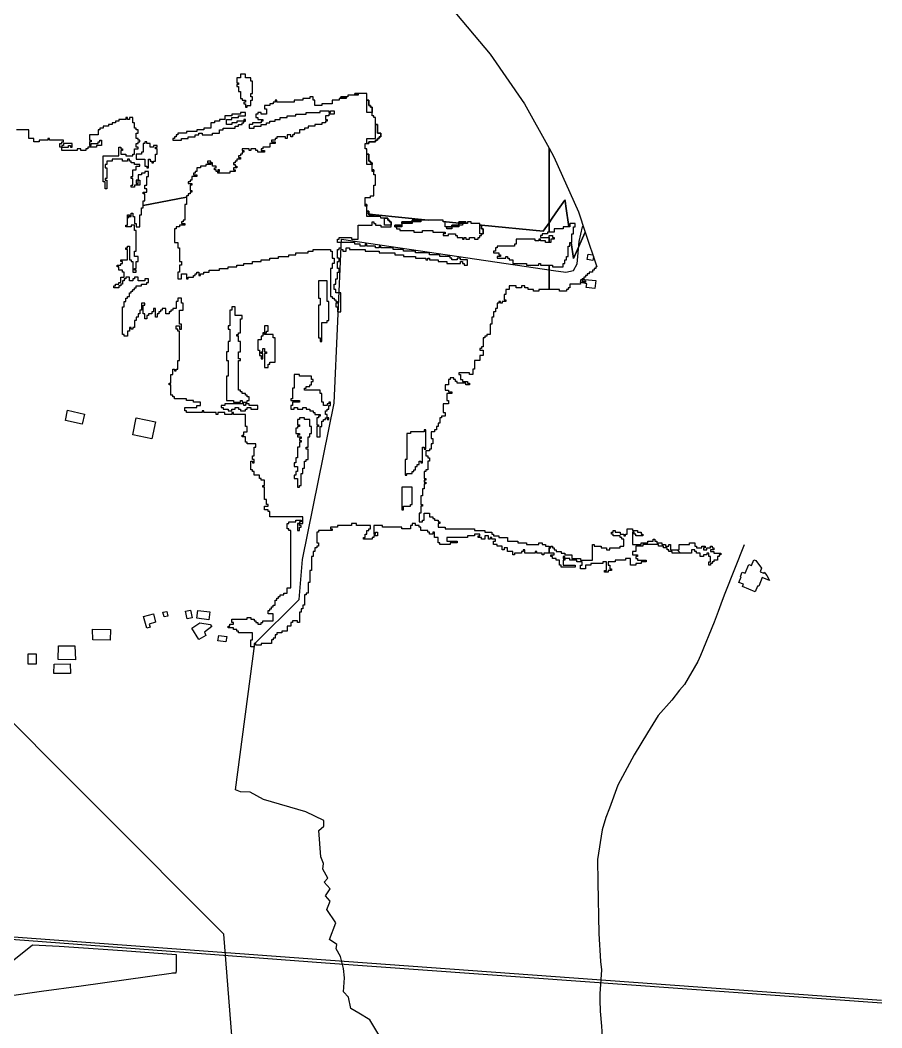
# Model space of a CAD drawing. Header units: metres. Extents: x 553506 to 563855, y 142925 to 150243.
# Drawn here: x 561390 to 562384, y 145597 to 146758 of the extents above; entities that cross this region are included whole.
import ezdxf

# ---------------------------------------------------------------- set-up
doc = ezdxf.new("R2010")
doc.units = ezdxf.units.M
for name, color, linetype in [('C-ANCIENT_WOODLAND', 94, 'Continuous'), ('C-BUILDINGS', 8, 'Continuous'), ('C-FLOOD_ZONE_3', 150, 'Continuous'), ('C-RAILWAYS', 250, 'Continuous'), ('C-ROADS', 33, 'Continuous'), ('C-WATERWAYS', 5, 'Continuous'), ('E-132KV-UGC-ALT', 8, 'Continuous')]:
    doc.layers.add(name, color=color, linetype=linetype)

msp = doc.modelspace()

# ---------------------------------------------------------------- linework, layer by layer
at = {"layer": 'C-ANCIENT_WOODLAND'}
msp.add_lwpolyline([(561378.7988, 145672.1012), (561404.28, 145692.5199), (561435.08, 145690.8199), (561508.08, 145685.8199), (561569.88, 145681.3199), (561569.88, 145674.7199), (561569.8716, 145673.4831), (561569.8034, 145663.474), (561569.7799, 145660.0199), (561567.28, 145659.8199), (561565.68, 145659.8199), (561564.3799, 145659.6199), (561460.28, 145644.9199), (561414.88, 145638.7199), (561377.28, 145633.2199)], dxfattribs=at)
at = {"layer": 'C-BUILDINGS'}
for points in [[(562050.4221, 146481.3633), (562043.9213, 146482.3715), (562044.8487, 146488.667), (562050.4538, 146487.9601), (562051.0909, 146486.0702), (562050.4221, 146481.3633)], [(562052.8563, 146448.9733), (562042.5918, 146450.2412), (562043.4831, 146454.5767), (562036.2228, 146455.9393), (562036.7557, 146459.8851), (562053.777, 146458.3628), (562052.8563, 146448.9733)], [(561442.2666, 146296.9483), (561444.8367, 146308.6377), (561464.3081, 146304.3745), (561461.7308, 146292.696), (561442.2666, 146296.9483)], [(561542.1145, 146275.8448), (561519.961, 146280.2126), (561523.8555, 146299.8239), (561546.0089, 146295.4561), (561542.1145, 146275.8448)], [(562237.6949, 146099.452), (562222.9334, 146105.5639), (562223.9797, 146108.0901), (562218.7642, 146110.2405), (562221.4617, 146116.7367), (562220.4977, 146117.1403), (562222.5627, 146122.1807), (562226.0911, 146120.745), (562230.2392, 146130.9154), (562233.5194, 146129.5832), (562236.2127, 146136.2127), (562238.2846, 146135.3764), (562244.7722, 146126.5525), (562243.1491, 146122.5301), (562247.5907, 146120.7448), (562248.1039, 146122.021), (562250.9011, 146118.2164), (562254.2708, 146112.5051), (562245.672, 146115.9428), (562241.6455, 146105.9098), (562240.4252, 146106.0159), (562237.6949, 146099.452)], [(561546.2056, 146064.2784), (561538.7672, 146062.1747), (561539.8181, 146058.5571), (561536.1023, 146057.5053), (561532.2047, 146071.1396), (561544.0188, 146074.2156), (561546.2056, 146064.2784)], [(561560.4225, 146071.4591), (561556.0468, 146070.4867), (561554.6577, 146075.9636), (561559.3156, 146076.8558), (561560.4225, 146071.4591)], [(561588.35, 146069.4433), (561582.5692, 146068.2264), (561580.6091, 146076.9576), (561586.4748, 146078.3663), (561588.35, 146069.4433)], [(561607.4542, 146067.3283), (561593.7968, 146069.0469), (561595.1105, 146077.9812), (561608.7682, 146076.2514), (561607.4542, 146067.3283)], [(561609.0289, 146061.9574), (561610.9808, 146059.4923), (561602.4679, 146052.8581), (561604.373, 146048.9891), (561596.2604, 146044.5268), (561587.8779, 146057.5415), (561597.2541, 146063.6351), (561609.0289, 146061.9574)], [(561494.0505, 146043.6066), (561473.7734, 146044.0936), (561473.5806, 146056.2416), (561494.4046, 146056.1503), (561494.0505, 146043.6066)], [(561627.3969, 146041.6661), (561618.0739, 146042.7753), (561619.002, 146049.0707), (561628.325, 146047.9615), (561627.3969, 146041.6661)], [(561453.8604, 146021.1966), (561433.9596, 146021.5063), (561434.4027, 146037.236), (561452.978, 146037.263), (561453.8604, 146021.1966)], [(561399.204, 146016.2297), (561399.3697, 146028.0996), (561408.7178, 146027.9703), (561408.5588, 146016.1117), (561399.204, 146016.2297)], [(561447.9873, 146005.1071), (561429.0353, 146005.2686), (561429.2537, 146016.1274), (561447.8165, 146016.3321), (561447.9873, 146005.1071)]]:
    msp.add_lwpolyline(points, close=True, dxfattribs=at)
at = {"layer": 'C-FLOOD_ZONE_3'}
msp.add_lwpolyline([(561887.2456, 146772.469), (561931.9387, 146719.0531), (561971.484, 146661.7217), (562000, 146610.8529), (562000, 146573.4734), (562000, 146524.8838), (561993.1486, 146514.9445), (561922, 146521.9591), (561922, 146522), (561921.5849, 146522), (561920, 146522.1563), (561920, 146524), (561916, 146524), (561910, 146524), (561910, 146526), (561906, 146526), (561906, 146524), (561904, 146524), (561904, 146526), (561896, 146526), (561896, 146524.5224), (561878, 146526.2971), (561878, 146528), (561876, 146528), (561860.7271, 146528), (561800, 146533.9871), (561799.8693, 146534), (561793.2885, 146534.6488), (561792, 146535.3269), (561792, 146538), (561790, 146538), (561790, 146544), (561790, 146546), (561788, 146546), (561788, 146554), (561794, 146554), (561794, 146556), (561798, 146556), (561798, 146568), (561800, 146568), (561800, 146574), (561800, 146580), (561798, 146580), (561798, 146584), (561798, 146586), (561796, 146586), (561796, 146592), (561796, 146594), (561794, 146594), (561794, 146596), (561792, 146596), (561792, 146604), (561790, 146604), (561790, 146610), (561788, 146610), (561788, 146612), (561788, 146614), (561788, 146616), (561790, 146616), (561792, 146616), (561792, 146618), (561800, 146618), (561800, 146620), (561802, 146620), (561802, 146622), (561804, 146622), (561804, 146624), (561806, 146624), (561806, 146628), (561802, 146628), (561802, 146638), (561800, 146638), (561800, 146646), (561798, 146646), (561798, 146648), (561796, 146648), (561796, 146652), (561796, 146658), (561794, 146658), (561794, 146660), (561792, 146660), (561792, 146666), (561790, 146666), (561790, 146672), (561790, 146674), (561784, 146674), (561780, 146674), (561776, 146674), (561776, 146672), (561768, 146672), (561768, 146670), (561766, 146670), (561760, 146670), (561760, 146668), (561758, 146668), (561758, 146666), (561752, 146666), (561750, 146666), (561750, 146662), (561738, 146662), (561738, 146660), (561736, 146660), (561730, 146660), (561730, 146666), (561728, 146666), (561728, 146670), (561724, 146670), (561724, 146668), (561716, 146668), (561716, 146666), (561706, 146666), (561706, 146664), (561686, 146664), (561686, 146666), (561684, 146666), (561684, 146664), (561682, 146664), (561682, 146662), (561680, 146662), (561678, 146662), (561678, 146660), (561674, 146660), (561672, 146660), (561672, 146658), (561672, 146656), (561674, 146656), (561674, 146650), (561668, 146650), (561668, 146652), (561664, 146652), (561664, 146650), (561662, 146650), (561662, 146646), (561664, 146646), (561664, 146644), (561670, 146644), (561670, 146642), (561668, 146642), (561668, 146640), (561658, 146640), (561658, 146638), (561654, 146638), (561654, 146634), (561660, 146634), (561660, 146636), (561668, 146636), (561668, 146638), (561674, 146638), (561674, 146640), (561678, 146640), (561678, 146642), (561684, 146642), (561684, 146644), (561690, 146644), (561690, 146646), (561698, 146646), (561698, 146648), (561708, 146648), (561708, 146650), (561720, 146650), (561720, 146652), (561736, 146652), (561736, 146654), (561746, 146654), (561746, 146652), (561748, 146652), (561748, 146654), (561752, 146654), (561752, 146650), (561746, 146650), (561746, 146648), (561742, 146648), (561742, 146644), (561744, 146644), (561744, 146642), (561742, 146642), (561742, 146640), (561738, 146640), (561738, 146638), (561730, 146638), (561730, 146636), (561722, 146636), (561722, 146634), (561718, 146634), (561718, 146632), (561712, 146632), (561712, 146628), (561706, 146628), (561706, 146626), (561704, 146626), (561704, 146624), (561702, 146624), (561702, 146626), (561698, 146626), (561698, 146622), (561696, 146622), (561696, 146624), (561686, 146624), (561686, 146622), (561684, 146622), (561684, 146620), (561680, 146620), (561680, 146618), (561684, 146618), (561684, 146616), (561678, 146616), (561678, 146612), (561670, 146612), (561670, 146610), (561668, 146610), (561668, 146608), (561672, 146608), (561672, 146606), (561664, 146606), (561664, 146608), (561662, 146608), (561662, 146610), (561656, 146610), (561656, 146608), (561654, 146608), (561654, 146610), (561646, 146610), (561646, 146608), (561648, 146608), (561648, 146606), (561646, 146606), (561646, 146604), (561644, 146604), (561644, 146602), (561642, 146602), (561642, 146600), (561644, 146600), (561644, 146598), (561640, 146598), (561640, 146596), (561638, 146596), (561638, 146594), (561636, 146594), (561636, 146592), (561638, 146592), (561638, 146590), (561640, 146590), (561640, 146588), (561636, 146588), (561636, 146586), (561638, 146586), (561638, 146584), (561632, 146584), (561632, 146582), (561618, 146582), (561618, 146584), (561616, 146584), (561616, 146586), (561614, 146586), (561614, 146588), (561616, 146588), (561616, 146590), (561612, 146590), (561612, 146594), (561610, 146594), (561610, 146592), (561604, 146592), (561604, 146590), (561598, 146590), (561598, 146588), (561594, 146588), (561594, 146584), (561592, 146584), (561592, 146582), (561590, 146582), (561590, 146580), (561594, 146580), (561594, 146578), (561588, 146578), (561588, 146574), (561586, 146574), (561586, 146572), (561584, 146572), (561584, 146570), (561588, 146570), (561588, 146568), (561586, 146568), (561586, 146562), (561588, 146562), (561588, 146560), (561586, 146560), (561586, 146558), (561584, 146558), (561584, 146556), (561582, 146556), (561582, 146554.3156), (561532, 146544.7931), (561532, 146546), (561532, 146550), (561534, 146550), (561534, 146558), (561532, 146558), (561532, 146560), (561536, 146560), (561536, 146564), (561534, 146564), (561534, 146568), (561536, 146568), (561536, 146578), (561538, 146578), (561538, 146584), (561534, 146584), (561534, 146582), (561530, 146582), (561530, 146580), (561526, 146580), (561526, 146574), (561528, 146574), (561528, 146568), (561522, 146568), (561522, 146566), (561518, 146566), (561518, 146568), (561520, 146568), (561520, 146576), (561518, 146576), (561518, 146578), (561520, 146578), (561520, 146586), (561524, 146586), (561524, 146590), (561528, 146590), (561528, 146592), (561522, 146592), (561522, 146594), (561518, 146594), (561518, 146596), (561516, 146596), (561516, 146598), (561514, 146598), (561514, 146596), (561508, 146596), (561508, 146598), (561496, 146598), (561496, 146596), (561490, 146596), (561490, 146592), (561488, 146592), (561488, 146588), (561490, 146588), (561490, 146576), (561488, 146576), (561488, 146574), (561490, 146574), (561490, 146564), (561488, 146564), (561488, 146572), (561486, 146572), (561486, 146602), (561504, 146602), (561504, 146612), (561506, 146612), (561506, 146610), (561508, 146610), (561508, 146608), (561506, 146608), (561506, 146604), (561512, 146604), (561512, 146602), (561520, 146602), (561520, 146604), (561522, 146604), (561522, 146610), (561526, 146610), (561526, 146612), (561524, 146612), (561524, 146616), (561526, 146616), (561526, 146618), (561528, 146618), (561528, 146620), (561526, 146620), (561526, 146622), (561524, 146622), (561524, 146628), (561526, 146628), (561526, 146632), (561524, 146632), (561524, 146634), (561522, 146634), (561522, 146640), (561520, 146640), (561520, 146642), (561520, 146646), (561516, 146646), (561516, 146644), (561514, 146644), (561514, 146646), (561512, 146646), (561512, 146644), (561504, 146644), (561504, 146642), (561500, 146642), (561500, 146640), (561496, 146640), (561496, 146638), (561492, 146638), (561492, 146636), (561486, 146636), (561486, 146634), (561482, 146634), (561482, 146632), (561480, 146632), (561480, 146626), (561470, 146626), (561470, 146622), (561470, 146620), (561472, 146620), (561472, 146618), (561470, 146618), (561470, 146614), (561472, 146614), (561472, 146616), (561480, 146616), (561480, 146618), (561482, 146618), (561482, 146620), (561484, 146620), (561484, 146614), (561478, 146614), (561478, 146612), (561468, 146612), (561468, 146610), (561466, 146610), (561466, 146608), (561460, 146608), (561460, 146610), (561456, 146610), (561456, 146608), (561438, 146608), (561438, 146612), (561436, 146612), (561436, 146616), (561438, 146616), (561438, 146618), (561440, 146618), (561440, 146620), (561424, 146620), (561424, 146622), (561422, 146622), (561422, 146620), (561418, 146620), (561412, 146620), (561412, 146618), (561408, 146618), (561406, 146618), (561406, 146622), (561400, 146622), (561400, 146630), (561400, 146632), (561392, 146632), (561386, 146632)], dxfattribs=at)
for points in [[(561652, 146658), (561652, 146660), (561656, 146660), (561656, 146666), (561658, 146666), (561658, 146670), (561656, 146670), (561656, 146674), (561658, 146674), (561658, 146688), (561656, 146688), (561656, 146692), (561654, 146692), (561650, 146692), (561650, 146696), (561644, 146696), (561644, 146694), (561644, 146692), (561640, 146692), (561640, 146686), (561642, 146686), (561642, 146684), (561640, 146684), (561640, 146682), (561642, 146682), (561642, 146676), (561644, 146676), (561644, 146674), (561644, 146668), (561646, 146668), (561646, 146666), (561650, 146666), (561650, 146664), (561648, 146664), (561648, 146662), (561650, 146662), (561650, 146658), (561652, 146658)], [(561776, 146672), (561776, 146674), (561780, 146674), (561780, 146672), (561776, 146672)], [(561760, 146670), (561766, 146670), (561766, 146668), (561760, 146668), (561760, 146670)], [(561790, 146652), (561790, 146666), (561792, 146666), (561792, 146660), (561794, 146660), (561794, 146658), (561796, 146658), (561796, 146652), (561790, 146652)], [(561582, 146630), (561582, 146628), (561572, 146628), (561572, 146626), (561570, 146626), (561570, 146624), (561568, 146624), (561568, 146622), (561566, 146622), (561566, 146620), (561576, 146620), (561576, 146622), (561584, 146622), (561584, 146624), (561592, 146624), (561592, 146626), (561596, 146626), (561596, 146628), (561600, 146628), (561600, 146626), (561612, 146626), (561612, 146628), (561620, 146628), (561620, 146632), (561624, 146632), (561624, 146634), (561638, 146634), (561638, 146636), (561642, 146636), (561642, 146638), (561646, 146638), (561646, 146640), (561648, 146640), (561648, 146642), (561640, 146642), (561640, 146640), (561634, 146640), (561634, 146638), (561628, 146638), (561628, 146644), (561634, 146644), (561634, 146646), (561642, 146646), (561642, 146648), (561650, 146648), (561650, 146652), (561648, 146652), (561644, 146652), (561644, 146650), (561640, 146650), (561634, 146650), (561634, 146648), (561626, 146648), (561626, 146646), (561626, 146644), (561622, 146644), (561620, 146644), (561620, 146642), (561618, 146642), (561614, 146642), (561614, 146640), (561610, 146640), (561610, 146634), (561602, 146634), (561602, 146632), (561594, 146632), (561594, 146630), (561582, 146630)], [(561650, 146642), (561650, 146644), (561648, 146644), (561648, 146642), (561650, 146642)], [(561804, 146624), (561804, 146622), (561802, 146622), (561802, 146620), (561800, 146620), (561800, 146618), (561792, 146618), (561792, 146616), (561790, 146616), (561790, 146622), (561800, 146622), (561800, 146638), (561802, 146638), (561802, 146628), (561806, 146628), (561806, 146624), (561804, 146624)], [(561446, 146612), (561446, 146614), (561448, 146614), (561448, 146612), (561450, 146612), (561450, 146616), (561440, 146616), (561440, 146614), (561438, 146614), (561438, 146612), (561446, 146612)], [(561546, 146596), (561546, 146604), (561548, 146604), (561548, 146610), (561546, 146610), (561546, 146612), (561548, 146612), (561548, 146614), (561544, 146614), (561544, 146612), (561540, 146612), (561540, 146616), (561536, 146616), (561536, 146618), (561534, 146618), (561534, 146616), (561532, 146616), (561532, 146606), (561530, 146606), (561530, 146604), (561524, 146604), (561524, 146598), (561534, 146598), (561534, 146590), (561536, 146590), (561536, 146588), (561538, 146588), (561538, 146598), (561540, 146598), (561540, 146596), (561542, 146596), (561542, 146594), (561544, 146594), (561544, 146596), (561546, 146596)], [(561794, 146594), (561796, 146594), (561796, 146592), (561790, 146592), (561790, 146604), (561792, 146604), (561792, 146596), (561794, 146596), (561794, 146594)], [(562028.2395, 146483.4336), (562025.5079, 146502), (562026, 146502), (562026, 146512), (562028, 146512), (562028, 146520), (562030, 146520), (562030, 146524), (562024, 146524), (562024, 146520), (562022.8595, 146520), (562019.3285, 146544), (562018.4457, 146550), (562018.2465, 146551.3539), (562018, 146550.9963), (562010.42, 146540), (562003.5267, 146530), (562000, 146524.8838), (562000, 146573.4734), (562000, 146610.8529), (562005.5406, 146600.9692), (562033.8148, 146537.3195), (562041.7231, 146513.8597), (562028.2395, 146483.4336)], [(561610, 146596), (561606, 146596), (561606, 146594), (561610, 146594), (561610, 146596)], [(561620, 146584), (561620, 146586), (561618, 146586), (561618, 146584), (561620, 146584)], [(561796, 146584), (561796, 146586), (561798, 146586), (561798, 146584), (561796, 146584)], [(561524, 146574), (561524, 146570), (561526, 146570), (561526, 146574), (561524, 146574)], [(561674, 146194), (561672, 146194), (561672, 146198), (561676, 146198), (561676, 146200), (561674, 146200), (561674, 146206), (561672, 146206), (561672, 146220), (561670, 146220), (561670, 146222), (561672, 146222), (561672, 146228), (561670, 146228), (561668, 146228), (561668, 146230), (561666, 146230), (561666, 146234), (561660, 146234), (561660, 146238), (561658, 146238), (561658, 146240), (561656, 146240), (561656, 146248), (561656, 146250), (561658, 146250), (561658, 146248), (561660, 146248), (561660, 146252), (561658, 146252), (561658, 146256), (561660, 146256), (561660, 146266), (561662, 146266), (561662, 146268), (561662, 146270), (561658, 146270), (561656, 146270), (561654, 146270), (561652, 146270), (561652, 146272), (561650, 146272), (561650, 146274), (561650, 146278), (561648, 146278), (561646, 146278), (561646, 146280), (561648, 146280), (561648, 146284), (561652, 146284), (561652, 146290), (561650, 146290), (561650, 146292), (561650, 146302), (561650, 146304), (561636, 146304), (561636, 146306), (561634, 146306), (561634, 146304), (561626, 146304), (561626, 146306), (561622, 146306), (561618, 146306), (561618, 146304), (561616, 146304), (561616, 146306), (561602, 146306), (561602, 146308), (561600, 146308), (561600, 146306), (561582, 146306), (561582, 146308), (561580, 146308), (561580, 146312), (561594, 146312), (561594, 146314), (561598, 146314), (561598, 146318), (561590, 146318), (561590, 146320), (561582, 146320), (561582, 146322), (561568, 146322), (561568, 146324), (561566, 146324), (561566, 146326), (561564, 146326), (561564, 146338), (561562, 146338), (561562, 146340), (561564, 146340), (561564, 146350), (561566, 146350), (561566, 146356), (561568, 146356), (561568, 146354), (561570, 146354), (561570, 146356), (561572, 146356), (561572, 146366), (561574, 146366), (561574, 146380), (561574, 146400), (561572, 146400), (561572, 146402), (561570, 146402), (561570, 146406), (561572, 146406), (561574, 146406), (561574, 146402), (561576, 146402), (561576, 146408), (561574, 146408), (561574, 146410), (561574, 146424), (561576, 146424), (561578, 146424), (561578, 146426), (561578, 146432), (561576, 146432), (561576, 146434), (561576, 146438), (561572, 146438), (561572, 146436), (561572, 146434), (561570, 146434), (561570, 146432), (561570, 146426), (561566, 146426), (561566, 146424), (561564, 146424), (561564, 146422), (561562, 146422), (561562, 146420), (561558, 146420), (561558, 146426), (561554, 146426), (561554, 146424), (561552, 146424), (561552, 146422), (561550, 146422), (561550, 146420), (561548, 146420), (561548, 146416), (561546, 146416), (561546, 146426), (561544, 146426), (561544, 146422), (561542, 146422), (561542, 146420), (561538, 146420), (561538, 146418), (561536, 146418), (561536, 146414), (561534, 146414), (561534, 146420), (561532, 146420), (561532, 146430), (561534, 146430), (561534, 146432), (561530, 146432), (561530, 146424), (561528, 146424), (561528, 146422), (561528, 146420), (561526, 146420), (561526, 146418), (561526, 146416), (561524, 146416), (561524, 146414), (561524, 146412), (561522, 146412), (561522, 146410), (561522, 146408), (561522, 146406), (561522, 146404), (561520, 146404), (561520, 146402), (561518, 146402), (561518, 146404), (561516, 146404), (561516, 146400), (561514, 146400), (561514, 146396), (561514, 146394), (561510, 146394), (561510, 146396), (561508, 146396), (561508, 146398), (561508, 146400), (561508, 146414), (561508, 146418), (561508, 146428), (561510, 146428), (561510, 146434), (561512, 146434), (561512, 146436), (561512, 146438), (561514, 146438), (561514, 146440), (561516, 146440), (561516, 146444), (561518, 146444), (561518, 146446), (561520, 146446), (561520, 146448), (561522, 146448), (561522, 146450), (561524, 146450), (561524, 146452), (561530, 146452), (561530, 146454), (561536, 146454), (561536, 146456), (561538, 146456), (561538, 146460), (561534, 146460), (561534, 146458), (561526, 146458), (561526, 146462), (561522, 146462), (561522, 146460), (561520, 146460), (561520, 146458), (561516, 146458), (561516, 146462), (561512, 146462), (561512, 146460), (561510, 146460), (561510, 146458), (561508, 146458), (561508, 146454), (561506, 146454), (561506, 146452), (561504, 146452), (561504, 146450), (561498, 146450), (561498, 146452), (561500, 146452), (561500, 146454), (561504, 146454), (561504, 146456), (561506, 146456), (561506, 146462), (561510, 146462), (561510, 146468), (561508, 146468), (561508, 146470), (561504, 146470), (561504, 146474), (561502, 146474), (561502, 146476), (561506, 146476), (561506, 146478), (561508, 146478), (561508, 146480), (561506, 146480), (561506, 146482), (561514, 146482), (561514, 146494), (561512, 146494), (561512, 146496), (561514, 146496), (561514, 146498), (561516, 146498), (561516, 146496), (561516, 146482), (561518, 146482), (561518, 146480), (561520, 146480), (561520, 146468), (561524, 146468), (561524, 146470), (561522, 146470), (561522, 146472), (561524, 146472), (561524, 146480), (561526, 146480), (561526, 146486), (561522, 146486), (561522, 146492), (561524, 146492), (561524, 146494), (561524, 146502), (561524, 146504), (561524, 146514), (561524, 146516), (561522, 146516), (561522, 146522), (561518, 146522), (561518, 146520), (561512, 146520), (561512, 146522), (561514, 146522), (561514, 146524), (561514, 146530.206), (561516, 146532.6291), (561516, 146532), (561518, 146532), (561518, 146535.0522), (561518.7823, 146536), (561520, 146536), (561520, 146532), (561522, 146532), (561522, 146530), (561522, 146524), (561524, 146524), (561524, 146520), (561526, 146520), (561528, 146520), (561528, 146524), (561528, 146534), (561530, 146534), (561530, 146542), (561532, 146542), (561532, 146544.7931), (561582, 146554.3156), (561582, 146546), (561580, 146546), (561580, 146528), (561578, 146528), (561578, 146526), (561576, 146526), (561576, 146524), (561580, 146524), (561580, 146522), (561576, 146522), (561574, 146522), (561574, 146520), (561570, 146520), (561570, 146518), (561568, 146518), (561568, 146502), (561572, 146502), (561572, 146496), (561574, 146496), (561574, 146480), (561576, 146480), (561576, 146476), (561574, 146476), (561574, 146468), (561572, 146468), (561572, 146460), (561576, 146460), (561576, 146466), (561580, 146466), (561582, 146466), (561582, 146462), (561582, 146460), (561584, 146460), (561584, 146462), (561588, 146462), (561590, 146462), (561590, 146464), (561592, 146464), (561592, 146466), (561594, 146466), (561594, 146468), (561596, 146468), (561596, 146464), (561598, 146464), (561598, 146466), (561600, 146466), (561602, 146466), (561602, 146468), (561604, 146468), (561606, 146468), (561608, 146468), (561608, 146470), (561618, 146470), (561620, 146470), (561620, 146472), (561628, 146472), (561630, 146472), (561630, 146474), (561632, 146474), (561640, 146474), (561640, 146476), (561642, 146476), (561648, 146476), (561648, 146478), (561658, 146478), (561658, 146480), (561664, 146480), (561666, 146480), (561668, 146480), (561668, 146482), (561674, 146482), (561678, 146482), (561678, 146484), (561686, 146484), (561688, 146484), (561688, 146486), (561698, 146486), (561700, 146486), (561700, 146488), (561706, 146488), (561708, 146488), (561708, 146490), (561712, 146490), (561714, 146490), (561720, 146490), (561722, 146490), (561722, 146492), (561726, 146492), (561728, 146492), (561728, 146494), (561748, 146494), (561748, 146492), (561750, 146492), (561750, 146486), (561750, 146484), (561752, 146484), (561752, 146478), (561750, 146478), (561750, 146472), (561748, 146472), (561748, 146440), (561750, 146440), (561750, 146438), (561752, 146438), (561752, 146436), (561754, 146436), (561754, 146434), (561756, 146434), (561756, 146432), (561754, 146432), (561754, 146430), (561754, 146428), (561756, 146428), (561756, 146422), (561758, 146422), (561760, 146422), (561760, 146424), (561760, 146444), (561754, 146444), (561754, 146448), (561752, 146448), (561752, 146454), (561754, 146454), (561754, 146460), (561756, 146460), (561756, 146468), (561758, 146468), (561758, 146472), (561756, 146472), (561756, 146480), (561758, 146480), (561758, 146484), (561756, 146484), (561756, 146494), (561758, 146494), (561758, 146496), (561760, 146496), (561760, 146494), (561762, 146494), (561762, 146492), (561766, 146492), (561766, 146496), (561770, 146496), (561770, 146494), (561774, 146494), (561788, 146494), (561788, 146492), (561804, 146492), (561804, 146490), (561806, 146490), (561818, 146490), (561822, 146490), (561822, 146488), (561828, 146488), (561830, 146488), (561832, 146488), (561832, 146486), (561834, 146486), (561844, 146486), (561846, 146486), (561846, 146484), (561858, 146484), (561858, 146482), (561860, 146482), (561860, 146484), (561862, 146484), (561862, 146482), (561864, 146482), (561866, 146482), (561868, 146482), (561872, 146482), (561872, 146480), (561882, 146480), (561882, 146478), (561898, 146478), (561898, 146480), (561900, 146480), (561900, 146478), (561902, 146478), (561902, 146476), (561906, 146476), (561906, 146482), (561898, 146482), (561898, 146484), (561894, 146484), (561894, 146482), (561888, 146482), (561888, 146484), (561886, 146484), (561886, 146486), (561874, 146486), (561874, 146488), (561868, 146488), (561862, 146488), (561862, 146490), (561846, 146490), (561846, 146492), (561832, 146492), (561832, 146494), (561828, 146494), (561820, 146494), (561820, 146496), (561806, 146496), (561806, 146498), (561804, 146498), (561804, 146496), (561800, 146496), (561800, 146498), (561790, 146498), (561790, 146500), (561788, 146500), (561788, 146498), (561782, 146498), (561782, 146500), (561776, 146500), (561776, 146502), (561756, 146502), (561756, 146506), (561758, 146506), (561758, 146508), (561772, 146508), (561772, 146506), (561780, 146506), (561780, 146518), (561780, 146522), (561796, 146522), (561796, 146526), (561798, 146526), (561798, 146524), (561800, 146524), (561800, 146522), (561802, 146522), (561804, 146522), (561806, 146522), (561806, 146520), (561810, 146520), (561812, 146520), (561818, 146520), (561818, 146522), (561818, 146526), (561816, 146526), (561816, 146528), (561814, 146528), (561814, 146530), (561810, 146530), (561806, 146530), (561806, 146532), (561804, 146532), (561800, 146532), (561798, 146532), (561798, 146534), (561792, 146534), (561792, 146535.3269), (561793.2885, 146534.6488), (561799.8693, 146534), (561800, 146533.9871), (561860.7271, 146528), (561852, 146528), (561842, 146528), (561842, 146526), (561830, 146526), (561830, 146524), (561830, 146522), (561822, 146522), (561822, 146520), (561824, 146520), (561824, 146518), (561828, 146518), (561828, 146516), (561830, 146516), (561844, 146516), (561844, 146514), (561854, 146514), (561854, 146516), (561866, 146516), (561866, 146514), (561880, 146514), (561880, 146512), (561878, 146512), (561878, 146510), (561880, 146510), (561882, 146510), (561884, 146510), (561884, 146512), (561886, 146512), (561892, 146512), (561892, 146510), (561894, 146510), (561894, 146508), (561900, 146508), (561900, 146506), (561902, 146506), (561902, 146508), (561904, 146508), (561904, 146506), (561908, 146506), (561908, 146508), (561914, 146508), (561914, 146506), (561918, 146506), (561918, 146508), (561920, 146508), (561920, 146510), (561922, 146510), (561922, 146512), (561924, 146512), (561924, 146518), (561922, 146518), (561922, 146521.9591), (561993.1486, 146514.9445), (562000, 146524.8838), (562000, 146516), (562000, 146514), (561998, 146514), (561998, 146512), (561994, 146512), (561992, 146512), (561992, 146510), (561990, 146510), (561990, 146508), (562000, 146508), (562000, 146502), (561996, 146502), (561996, 146504), (561990, 146504), (561990, 146506), (561988, 146506), (561988, 146504), (561984, 146504), (561984, 146506), (561962, 146506), (561962, 146500), (561960, 146500), (561960, 146498), (561940, 146498), (561940, 146496), (561938, 146496), (561938, 146492), (561936, 146492), (561936, 146490), (561942, 146490), (561942, 146488), (561944, 146488), (561944, 146486), (561940, 146486), (561940, 146484), (561950, 146484), (561950, 146486), (561952, 146486), (561952, 146484), (561954, 146484), (561954, 146482), (561958, 146482), (561958, 146478), (561974, 146478), (561974, 146476), (561988, 146476), (561988, 146478), (561990, 146478), (561990, 146476), (562000, 146476), (562000, 146448), (561988, 146448), (561988, 146446), (561982, 146446), (561982, 146448), (561976, 146448), (561976, 146450), (561972, 146450), (561972, 146452), (561968, 146452), (561968, 146450), (561962, 146450), (561962, 146452), (561954, 146452), (561954, 146448), (561950, 146448), (561950, 146442), (561948, 146442), (561948, 146436), (561950, 146436), (561950, 146434), (561946, 146434), (561946, 146432), (561944, 146432), (561944, 146434), (561942, 146434), (561942, 146432), (561940, 146432), (561940, 146426), (561938, 146426), (561938, 146422), (561936, 146422), (561936, 146416), (561934, 146416), (561934, 146408), (561932, 146408), (561932, 146396), (561928, 146396), (561928, 146394), (561926, 146394), (561926, 146392), (561924, 146392), (561924, 146382), (561922, 146382), (561922, 146380), (561920, 146380), (561920, 146378), (561924, 146378), (561924, 146372), (561920, 146372), (561920, 146366), (561914, 146366), (561914, 146356), (561912, 146356), (561912, 146350), (561908, 146350), (561908, 146352), (561896, 146352), (561896, 146350), (561898, 146350), (561898, 146344), (561900, 146344), (561900, 146342), (561906, 146342), (561906, 146340), (561908, 146340), (561908, 146338), (561904, 146338), (561904, 146340), (561894, 146340), (561894, 146342), (561892, 146342), (561892, 146344), (561890, 146344), (561890, 146346), (561886, 146346), (561886, 146344), (561884, 146344), (561884, 146338), (561880, 146338), (561880, 146332), (561884, 146332), (561884, 146330), (561888, 146330), (561888, 146328), (561882, 146328), (561882, 146320), (561884, 146320), (561884, 146316), (561880, 146316), (561878, 146316), (561878, 146314), (561878, 146306), (561880, 146306), (561880, 146302), (561876, 146302), (561876, 146300), (561874, 146300), (561874, 146294), (561872, 146294), (561872, 146290), (561870, 146290), (561870, 146286), (561868, 146286), (561868, 146284), (561864, 146284), (561864, 146276), (561866, 146276), (561866, 146270), (561864, 146270), (561864, 146264), (561862, 146264), (561862, 146262), (561860, 146262), (561858, 146262), (561858, 146260), (561858, 146256), (561860, 146256), (561860, 146254), (561862, 146254), (561862, 146250), (561860, 146250), (561860, 146242), (561860, 146240), (561858, 146240), (561858, 146238), (561856, 146238), (561856, 146230), (561858, 146230), (561858, 146228), (561856, 146228), (561856, 146226), (561858, 146226), (561858, 146224), (561856, 146224), (561856, 146222), (561856, 146218), (561854, 146218), (561854, 146210), (561852, 146210), (561852, 146200), (561854, 146200), (561854, 146198), (561852, 146198), (561852, 146190), (561850, 146190), (561850, 146188), (561850, 146180), (561854, 146180), (561854, 146182), (561856, 146182), (561856, 146190), (561862, 146190), (561862, 146186), (561866, 146186), (561866, 146184), (561868, 146184), (561868, 146182), (561872, 146182), (561872, 146180), (561874, 146180), (561874, 146178), (561872, 146178), (561872, 146174), (561880, 146174), (561880, 146172), (561886, 146172), (561914, 146172), (561914, 146170), (561926, 146170), (561926, 146168), (561934, 146168), (561934, 146166), (561936, 146166), (561936, 146164), (561942, 146164), (561942, 146162), (561952, 146162), (561952, 146158), (561964, 146158), (561964, 146156), (561974, 146156), (561974, 146154), (561988, 146154), (561988, 146156), (561992, 146156), (561992, 146154), (561996, 146154), (561996, 146152), (562000, 146152), (562000, 146150), (562000, 146144), (561994, 146144), (561994, 146142), (561992, 146142), (561992, 146144), (561986, 146144), (561986, 146146), (561984, 146146), (561984, 146144), (561972, 146144), (561972, 146146), (561972, 146148), (561970, 146148), (561970, 146146), (561968, 146146), (561968, 146144), (561960, 146144), (561960, 146142), (561958, 146142), (561958, 146146), (561952, 146146), (561952, 146150), (561948, 146150), (561948, 146148), (561946, 146148), (561946, 146150), (561946, 146152), (561944, 146152), (561940, 146152), (561940, 146154), (561936, 146154), (561936, 146158), (561938, 146158), (561938, 146160), (561934, 146160), (561934, 146162), (561932, 146162), (561932, 146160), (561930, 146160), (561930, 146164), (561926, 146164), (561926, 146160), (561922, 146160), (561922, 146162), (561920, 146162), (561918, 146162), (561918, 146164), (561920, 146164), (561920, 146166), (561914, 146166), (561914, 146164), (561906, 146164), (561906, 146162), (561882, 146162), (561882, 146158), (561894, 146158), (561894, 146156), (561892, 146156), (561886, 146156), (561886, 146154), (561874, 146154), (561874, 146156), (561872, 146156), (561872, 146162), (561868, 146162), (561868, 146168), (561866, 146168), (561866, 146166), (561862, 146166), (561862, 146168), (561860, 146168), (561860, 146170), (561852, 146170), (561852, 146174), (561850, 146174), (561850, 146176), (561846, 146176), (561846, 146178), (561842, 146178), (561842, 146176), (561840, 146176), (561840, 146172), (561830, 146172), (561830, 146174), (561828, 146174), (561826, 146174), (561808, 146174), (561808, 146176), (561798, 146176), (561798, 146166), (561800, 146166), (561800, 146168), (561802, 146168), (561802, 146164), (561800, 146164), (561798, 146164), (561798, 146162), (561796, 146162), (561796, 146160), (561794, 146160), (561786, 146160), (561786, 146162), (561788, 146162), (561788, 146166), (561790, 146166), (561790, 146170), (561792, 146170), (561792, 146172), (561794, 146172), (561794, 146176), (561778, 146176), (561778, 146178), (561772, 146178), (561772, 146176), (561756, 146176), (561756, 146174), (561748, 146174), (561748, 146172), (561750, 146172), (561750, 146170), (561734, 146170), (561734, 146168), (561732, 146168), (561732, 146156), (561734, 146156), (561734, 146152), (561732, 146152), (561732, 146150), (561730, 146150), (561730, 146146), (561728, 146146), (561728, 146140), (561726, 146140), (561726, 146124), (561724, 146124), (561724, 146110), (561722, 146110), (561722, 146098), (561720, 146098), (561720, 146096), (561718, 146096), (561718, 146084), (561716, 146084), (561716, 146080), (561714, 146080), (561714, 146076), (561712, 146076), (561712, 146064), (561710, 146064), (561710, 146066), (561704, 146066), (561704, 146064), (561702, 146064), (561702, 146060), (561698, 146060), (561698, 146054), (561692, 146054), (561692, 146052), (561686, 146052), (561686, 146050), (561684, 146050), (561684, 146046), (561682, 146046), (561682, 146044), (561680, 146044), (561680, 146040), (561668, 146040), (561668, 146038), (561662, 146038), (561662, 146040), (561660, 146040), (561660, 146036), (561656, 146036), (561656, 146038), (561656, 146044), (561658, 146044), (561658, 146052), (561656, 146052), (561642, 146052), (561642, 146054), (561640, 146054), (561640, 146056), (561636, 146056), (561636, 146058), (561630, 146058), (561630, 146060), (561632, 146060), (561632, 146062), (561636, 146062), (561636, 146064), (561634, 146064), (561634, 146068), (561652, 146068), (561652, 146070), (561656, 146070), (561656, 146068), (561658, 146068), (561660, 146068), (561660, 146066), (561662, 146066), (561662, 146064), (561664, 146064), (561664, 146062), (561668, 146062), (561668, 146064), (561670, 146064), (561670, 146066), (561676, 146066), (561682, 146066), (561682, 146074), (561676, 146074), (561676, 146076), (561676, 146078), (561678, 146078), (561678, 146080), (561680, 146080), (561680, 146082), (561682, 146082), (561682, 146084), (561684, 146084), (561684, 146090), (561686, 146090), (561686, 146092), (561688, 146092), (561688, 146094), (561690, 146094), (561690, 146096), (561694, 146096), (561694, 146098), (561698, 146098), (561698, 146104), (561702, 146104), (561702, 146160), (561702, 146162), (561702, 146170), (561700, 146170), (561700, 146172), (561698, 146172), (561698, 146178), (561700, 146178), (561700, 146180), (561708, 146180), (561708, 146182), (561714, 146182), (561714, 146180), (561712, 146180), (561712, 146178), (561716, 146178), (561716, 146186), (561692, 146186), (561678, 146186), (561678, 146192), (561676, 146192), (561676, 146194), (561674, 146194)], [(561788, 146544), (561788, 146546), (561790, 146546), (561790, 146544), (561788, 146544)], [(562010.42, 146540), (562018, 146550.9963), (562018.2465, 146551.3539), (562018.4457, 146550), (562019.3285, 146544), (562022.8595, 146520), (562016, 146520), (562016, 146518), (562008, 146518), (562006, 146518), (562006, 146516), (562006, 146514), (562000, 146514), (562000, 146516), (562000, 146524.8838), (562003.5267, 146530), (562010.42, 146540)], [(561516, 146534), (561516, 146532.6291), (561514, 146530.206), (561514, 146534), (561516, 146534)], [(561518.7823, 146536), (561518, 146535.0522), (561518, 146536), (561518.7823, 146536)], [(561792, 146538), (561792, 146535.3269), (561790, 146536.3793), (561790, 146538), (561792, 146538)], [(561798, 146534), (561798, 146532), (561790, 146532), (561790, 146536.3793), (561792, 146535.3269), (561792, 146534), (561798, 146534)], [(561816, 146526), (561818, 146526), (561818, 146522), (561812, 146522), (561810, 146522), (561810, 146530), (561814, 146530), (561814, 146528), (561816, 146528), (561816, 146526)], [(561822, 146522), (561830, 146522), (561830, 146520), (561824, 146520), (561822, 146520), (561822, 146522)], [(561842, 146524), (561830, 146524), (561830, 146526), (561842, 146526), (561842, 146524)], [(561852, 146526), (561842, 146526), (561842, 146528), (561852, 146528), (561852, 146526)], [(561896, 146524.5224), (561896, 146522), (561888, 146522), (561888, 146520), (561882, 146520), (561880, 146520), (561880, 146522), (561880, 146526), (561878, 146526), (561878, 146526.2971), (561896, 146524.5224)], [(561888, 146522), (561896, 146522), (561896, 146520), (561888, 146520), (561888, 146522)], [(561901.2989, 146524), (561896, 146524.5224), (561896, 146526), (561904, 146526), (561904, 146524), (561901.2989, 146524)], [(561900, 146522), (561896, 146522), (561896, 146524.5224), (561901.2989, 146524), (561900, 146524), (561900, 146522)], [(561920, 146522.1563), (561921.5849, 146522), (561920, 146522), (561920, 146522.1563)], [(561922, 146521.9591), (561922, 146518), (561924, 146518), (561924, 146512), (561922, 146512), (561920, 146512), (561920, 146522), (561921.5849, 146522), (561922, 146521.9591)], [(561922, 146522), (561922, 146521.9591), (561921.5849, 146522), (561922, 146522)], [(561888, 146518), (561882, 146518), (561882, 146520), (561888, 146520), (561888, 146518)], [(562052, 146472), (562052, 146470), (562050, 146470), (562050, 146468), (562046, 146468), (562046, 146466), (562044, 146466), (562044, 146464), (562042, 146464), (562042, 146462), (562040, 146462), (562040, 146460), (562038, 146460), (562038, 146458), (562042, 146458), (562042, 146456), (562036, 146456), (562036, 146454), (562030, 146454), (562024, 146454), (562024, 146450), (562022, 146450), (562022, 146448), (562020, 146448), (562020, 146446), (562012, 146446), (562012, 146448), (562000, 146448), (562000, 146476), (562004, 146476), (562004, 146474), (562016, 146474), (562016, 146478), (562018, 146478), (562018, 146482), (562020, 146482), (562020, 146486), (562022, 146486), (562022, 146498), (562024, 146498), (562024, 146502), (562025.5079, 146502), (562028.2395, 146483.4336), (562041.7231, 146513.8597), (562055.1598, 146474), (562054, 146474), (562054, 146472), (562052, 146472)], [(562002, 146502), (562000, 146502), (562000, 146508), (562000, 146510), (562004, 146510), (562004, 146508), (562006, 146508), (562006, 146506), (562002, 146506), (562002, 146502)], [(561734, 146438), (561736, 146438), (561736, 146430), (561734, 146430), (561734, 146392), (561736, 146392), (561736, 146388), (561738, 146388), (561738, 146410), (561744, 146410), (561744, 146412), (561746, 146412), (561746, 146434), (561744, 146434), (561744, 146458), (561734, 146458), (561734, 146438)], [(561636, 146318), (561644, 146318), (561644, 146320), (561646, 146320), (561646, 146318), (561652, 146318), (561652, 146320), (561654, 146320), (561654, 146324), (561652, 146324), (561652, 146326), (561650, 146326), (561650, 146328), (561646, 146328), (561646, 146330), (561644, 146330), (561644, 146332), (561642, 146332), (561642, 146366), (561644, 146366), (561644, 146368), (561642, 146368), (561642, 146376), (561644, 146376), (561644, 146388), (561642, 146388), (561642, 146394), (561640, 146394), (561640, 146396), (561642, 146396), (561642, 146398), (561644, 146398), (561644, 146414), (561646, 146414), (561646, 146418), (561638, 146418), (561638, 146428), (561634, 146428), (561634, 146424), (561632, 146424), (561632, 146406), (561630, 146406), (561630, 146402), (561632, 146402), (561632, 146388), (561630, 146388), (561630, 146376), (561628, 146376), (561628, 146366), (561630, 146366), (561630, 146348), (561628, 146348), (561628, 146320), (561636, 146320), (561636, 146318)], [(561674, 146398), (561674, 146400), (561676, 146400), (561676, 146406), (561672, 146406), (561672, 146398), (561674, 146398)], [(561670, 146376), (561670, 146380), (561672, 146380), (561672, 146376), (561674, 146376), (561674, 146374), (561672, 146374), (561672, 146358), (561676, 146358), (561676, 146362), (561678, 146362), (561678, 146364), (561684, 146364), (561684, 146392), (561682, 146392), (561682, 146396), (561672, 146396), (561672, 146398), (561670, 146398), (561670, 146394), (561668, 146394), (561668, 146390), (561664, 146390), (561664, 146378), (561666, 146378), (561666, 146372), (561668, 146372), (561668, 146368), (561670, 146368), (561670, 146374), (561668, 146374), (561668, 146376), (561670, 146376)], [(561746, 146314), (561748, 146314), (561748, 146318), (561746, 146318), (561746, 146316), (561744, 146316), (561744, 146314), (561742, 146314), (561740, 146314), (561740, 146318), (561738, 146318), (561738, 146322), (561738, 146328), (561736, 146328), (561736, 146332), (561718, 146332), (561718, 146334), (561720, 146334), (561720, 146336), (561724, 146336), (561724, 146338), (561726, 146338), (561726, 146342), (561728, 146342), (561728, 146344), (561726, 146344), (561726, 146348), (561712, 146348), (561712, 146350), (561706, 146350), (561706, 146334), (561704, 146334), (561704, 146322), (561702, 146322), (561702, 146320), (561712, 146320), (561712, 146318), (561710, 146318), (561704, 146318), (561704, 146314), (561702, 146314), (561702, 146310), (561706, 146310), (561706, 146312), (561710, 146312), (561710, 146310), (561716, 146310), (561716, 146312), (561720, 146312), (561720, 146310), (561724, 146310), (561724, 146308), (561728, 146308), (561728, 146306), (561730, 146306), (561730, 146304), (561736, 146304), (561736, 146302), (561734, 146302), (561734, 146300), (561732, 146300), (561732, 146292), (561734, 146292), (561734, 146290), (561732, 146290), (561732, 146278), (561736, 146278), (561736, 146284), (561736, 146290), (561738, 146290), (561738, 146292), (561738, 146296), (561740, 146296), (561740, 146298), (561742, 146298), (561742, 146300), (561744, 146300), (561744, 146302), (561744, 146304), (561742, 146304), (561742, 146308), (561744, 146308), (561744, 146310), (561746, 146310), (561746, 146314)], [(561650, 146310), (561652, 146310), (561652, 146312), (561656, 146312), (561656, 146310), (561664, 146310), (561664, 146314), (561654, 146314), (561654, 146316), (561650, 146316), (561650, 146314), (561648, 146314), (561648, 146316), (561626, 146316), (561626, 146314), (561622, 146314), (561622, 146312), (561624, 146312), (561624, 146310), (561630, 146310), (561630, 146308), (561634, 146308), (561634, 146310), (561638, 146310), (561638, 146312), (561642, 146312), (561642, 146310), (561644, 146310), (561644, 146308), (561650, 146308), (561650, 146310)], [(561712, 146276), (561712, 146274), (561714, 146274), (561714, 146272), (561712, 146272), (561712, 146266), (561710, 146266), (561710, 146254), (561708, 146254), (561708, 146248), (561706, 146248), (561706, 146244), (561710, 146244), (561710, 146238), (561708, 146238), (561708, 146234), (561706, 146234), (561706, 146230), (561710, 146230), (561710, 146220), (561712, 146220), (561712, 146222), (561714, 146222), (561714, 146236), (561716, 146236), (561716, 146242), (561718, 146242), (561718, 146250), (561720, 146250), (561720, 146252), (561722, 146252), (561722, 146264), (561720, 146264), (561720, 146266), (561722, 146266), (561722, 146278), (561724, 146278), (561724, 146282), (561726, 146282), (561726, 146290), (561724, 146290), (561724, 146292), (561724, 146298), (561722, 146298), (561718, 146298), (561718, 146300), (561712, 146300), (561712, 146298), (561710, 146298), (561710, 146292), (561712, 146292), (561712, 146290), (561710, 146290), (561710, 146288), (561708, 146288), (561708, 146282), (561712, 146282), (561712, 146280), (561710, 146280), (561710, 146278), (561712, 146278), (561714, 146278), (561714, 146276), (561712, 146276)], [(561744, 146298), (561746, 146298), (561746, 146300), (561744, 146300), (561744, 146298)], [(561848, 146246), (561850, 146246), (561850, 146250), (561852, 146250), (561852, 146248), (561854, 146248), (561854, 146266), (561856, 146266), (561856, 146264), (561858, 146264), (561858, 146286), (561856, 146286), (561856, 146284), (561840, 146284), (561840, 146282), (561836, 146282), (561836, 146252), (561834, 146252), (561834, 146234), (561836, 146234), (561836, 146236), (561842, 146236), (561842, 146238), (561844, 146238), (561844, 146240), (561846, 146240), (561846, 146244), (561848, 146244), (561848, 146246)], [(561830, 146194), (561832, 146194), (561832, 146198), (561840, 146198), (561840, 146200), (561842, 146200), (561842, 146220), (561830, 146220), (561830, 146194)], [(561710, 146178), (561710, 146170), (561712, 146170), (561712, 146174), (561714, 146174), (561714, 146176), (561712, 146176), (561712, 146178), (561710, 146178)], [(562012, 146134), (562012, 146136), (562010, 146136), (562008, 146136), (562008, 146138), (562004, 146138), (562004, 146140), (562002, 146140), (562002, 146142), (562006, 146142), (562006, 146144), (562000, 146144), (562000, 146150), (562002, 146150), (562002, 146152), (562004, 146152), (562004, 146150), (562006, 146150), (562006, 146148), (562008, 146148), (562008, 146146), (562010, 146146), (562014, 146146), (562014, 146144), (562018, 146144), (562018, 146142), (562020, 146142), (562026, 146142), (562026, 146138), (562036, 146138), (562036, 146136), (562050, 146136), (562050, 146154), (562052, 146154), (562052, 146152), (562060, 146152), (562060, 146150), (562066, 146150), (562066, 146148), (562070, 146148), (562070, 146150), (562082, 146150), (562082, 146152), (562086, 146152), (562086, 146160), (562084, 146160), (562084, 146162), (562082, 146162), (562082, 146164), (562080, 146164), (562078, 146164), (562074, 146164), (562074, 146166), (562072, 146166), (562072, 146168), (562074, 146168), (562074, 146170), (562076, 146170), (562076, 146168), (562082, 146168), (562082, 146166), (562086, 146166), (562086, 146164), (562088, 146164), (562088, 146166), (562090, 146166), (562090, 146168), (562090, 146172), (562096, 146172), (562096, 146170), (562098, 146170), (562100, 146170), (562102, 146170), (562102, 146168), (562106, 146168), (562106, 146166), (562108, 146166), (562108, 146164), (562104, 146164), (562102, 146164), (562100, 146164), (562100, 146166), (562098, 146166), (562098, 146168), (562096, 146168), (562096, 146166), (562096, 146154), (562106, 146154), (562106, 146156), (562114, 146156), (562114, 146158), (562120, 146158), (562120, 146160), (562122, 146160), (562122, 146158), (562124, 146158), (562124, 146156), (562130, 146156), (562130, 146154), (562134, 146154), (562134, 146152), (562138, 146152), (562138, 146154), (562140, 146154), (562140, 146148), (562147.7117, 146148), (562151.3547, 146144), (562142, 146144), (562142, 146146), (562138, 146146), (562138, 146148), (562136, 146148), (562136, 146150), (562132, 146150), (562132, 146152), (562126, 146152), (562126, 146154), (562108, 146154), (562108, 146152), (562100, 146152), (562100, 146146), (562096, 146146), (562096, 146142), (562102, 146142), (562102, 146140), (562100, 146140), (562100, 146138), (562102, 146138), (562102, 146136), (562110, 146136), (562112, 146136), (562112, 146134), (562106, 146134), (562106, 146132), (562100, 146132), (562100, 146130), (562094, 146130), (562094, 146138), (562088, 146138), (562088, 146136), (562076, 146136), (562076, 146134), (562068, 146134), (562068, 146130), (562070, 146130), (562070, 146126), (562072, 146126), (562072, 146124), (562068, 146124), (562068, 146122), (562064, 146122), (562064, 146124), (562066, 146124), (562066, 146134), (562062, 146134), (562062, 146132), (562048, 146132), (562048, 146130), (562042, 146130), (562042, 146126), (562036, 146126), (562036, 146130), (562038, 146130), (562038, 146134), (562032, 146134), (562032, 146136), (562024, 146136), (562024, 146138), (562018, 146138), (562018, 146136), (562016, 146136), (562016, 146130), (562030, 146130), (562030, 146128), (562028, 146128), (562014, 146128), (562014, 146130), (562012, 146130), (562012, 146134)], [(562176, 146150), (562176, 146152), (562180, 146152), (562180, 146150), (562178, 146150), (562178, 146148), (562182, 146148), (562182, 146150), (562186, 146150), (562186, 146152), (562188, 146152), (562188, 146150), (562190, 146150), (562190, 146148), (562188, 146148), (562186, 146148), (562186, 146146), (562188, 146146), (562190, 146146), (562190, 146144), (562198, 146144), (562198, 146142), (562196, 146142), (562196, 146140), (562194, 146140), (562194, 146136), (562190, 146136), (562190, 146134), (562188, 146134), (562188, 146132), (562186, 146132), (562186, 146130), (562184, 146130), (562184, 146132), (562184, 146134), (562186, 146134), (562186, 146140), (562184, 146140), (562184, 146144), (562182, 146144), (562182, 146142), (562178, 146142), (562178, 146140), (562174, 146140), (562174, 146144), (562170, 146144), (562170, 146146), (562168, 146146), (562168, 146148), (562164, 146148), (562164, 146144), (562151.3547, 146144), (562147.7117, 146148), (562150, 146148), (562150, 146154), (562154, 146154), (562156, 146154), (562162, 146154), (562162, 146156), (562164, 146156), (562168, 146156), (562168, 146152), (562170, 146152), (562170, 146150), (562176, 146150)], [(562018, 146140), (562016, 146140), (562016, 146138), (562018, 146138), (562018, 146140)]]:
    msp.add_lwpolyline(points, close=True, dxfattribs=at)
at = {"layer": 'C-RAILWAYS'}
for points in [[(562383.6315, 145625.2266), (561742.2845, 145671.5305), (561129.0508, 145717.3353), (561061.6079, 145724.1143), (560986.3174, 145733.1303), (559963.0324, 145868.8301)], [(560988.6722, 145736.3316), (561062.388, 145727.7894), (561129.9525, 145720.9252), (561246.4694, 145711.6685), (561742.5289, 145675.0999), (562383.3487, 145628.809)]]:
    msp.add_lwpolyline(points, dxfattribs=at)
at = {"layer": 'C-ROADS'}
for points in [[(562224.9964, 146153.4499), (562202.6632, 146097.6338), (562199.3637, 146089.3823), (562194.8326, 146076.7178), (562190.4049, 146064.3237), (562174.4697, 146025.8446), (562171.4763, 146018.9719), (562156.2225, 145992.5794), (562150.2084, 145985.9008), (562141.3109, 145974.6234), (562125.5914, 145956.9981), (562113.4944, 145936.7269), (562098.0586, 145911.6534), (562079.0756, 145876.4064), (562069.566, 145850.151), (562065.2025, 145839.2505), (562060.9642, 145825.0483), (562055.7008, 145790.7795), (562056.0398, 145764.7233), (562057.1699, 145705.5909), (562059.3173, 145673.203), (562060.2274, 145663.6375)], [(562060.2274, 145663.6375), (562058.423, 145636.1225)], [(562058.423, 145636.1225), (562058.5147, 145628.7794), (562058.871, 145615.9242), (562060.3784, 145598.9537), (562061.2557, 145586.4377), (562062.4165, 145568.922), (562061.4931, 145552.064), (562060.0271, 145539.1068), (562056.2413, 145526.7331), (562053.2996, 145518.8715), (562051.8655, 145513.7732), (562049.4195, 145509.4889), (562047.1181, 145505.0533)]]:
    msp.add_lwpolyline(points, dxfattribs=at)
at = {"layer": 'C-WATERWAYS'}
for points in [[(561759.6334, 145679.2332), (561754.2843, 145687.8465), (561755.1977, 145693.0508), (561746.9583, 145698.824), (561754.2492, 145718.0749), (561743.6986, 145733.2805), (561747.4588, 145742.9263), (561742.221, 145748.8941), (561747.5067, 145757.1855), (561740.6079, 145764.5925), (561744.7966, 145769.5103), (561739.0618, 145779.7142), (561739.784, 145786.1034), (561736.714, 145793.8647), (561734.4982, 145824.2693), (561740.3615, 145829.3177), (561740.206, 145836.0354), (561719.6049, 145845.6825), (561670.7805, 145860.0402), (561655.2699, 145868.4007), (561644.125, 145868.9406), (561638.5228, 145871.38), (561660.5807, 146039.7604), (561711.8273, 146090.6236), (561715.6609, 146136.6004), (561752.1711, 146316.9561), (561760.4615, 146505.9177), (562005.1224, 146469.9177), (562019.3316, 146467.9727), (562028.0468, 146469.9282), (562032.2473, 146477.3286), (562034.7169, 146503.0282), (562038.5539, 146519.9558), (562039.0854, 146521.6842)], [(561762.774, 145665.2302), (561759.6334, 145679.2332)], [(561812.9563, 145573.5949), (561793.2901, 145606.1658), (561780.6548, 145613.8152), (561771.5352, 145619.327), (561768.8054, 145632.0518), (561762.9945, 145638.2243), (561764.0125, 145654.3282), (561762.774, 145665.2302)]]:
    msp.add_lwpolyline(points, dxfattribs=at)
at = {"layer": 'E-132KV-UGC-ALT'}
msp.add_lwpolyline([(561655, 145325), (561625, 145705), (561335, 145995)], dxfattribs=at)

doc.saveas('drawing.dxf')
